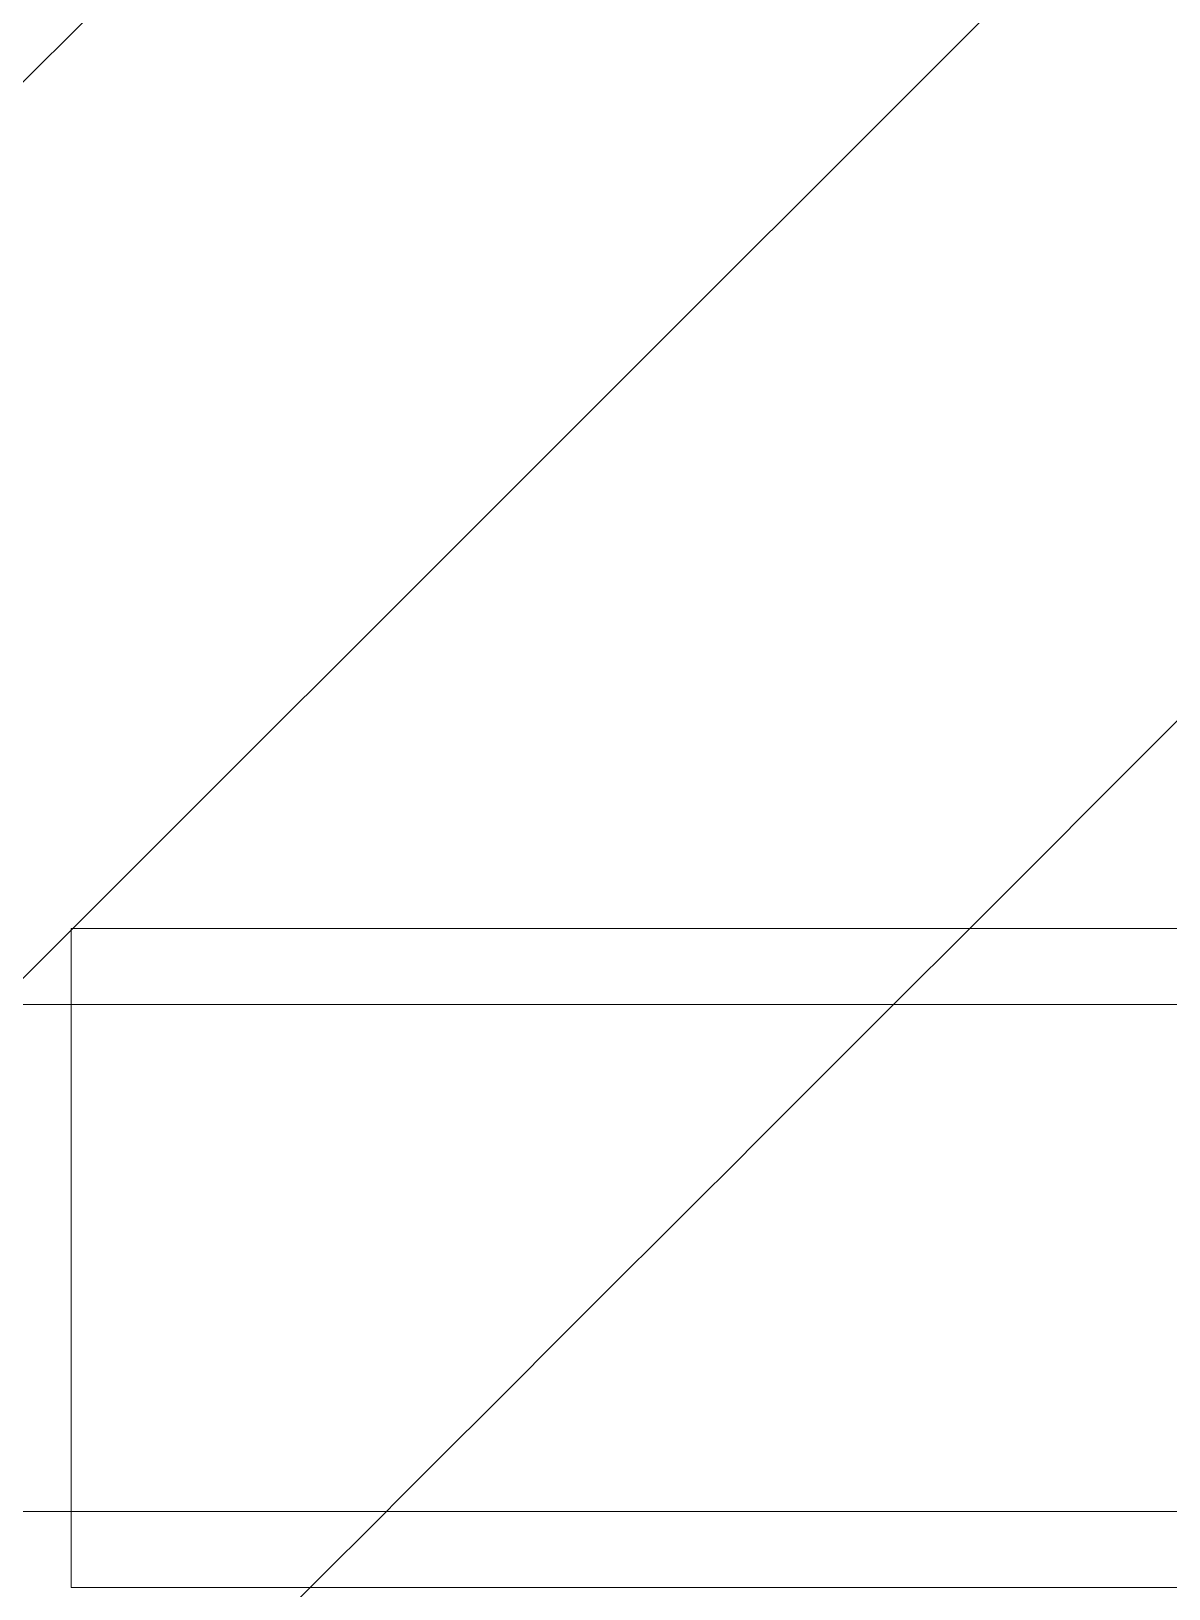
# Model space of a CAD drawing. Header units: millimetres. Extents: x 91786 to 132940, y -1987 to 10096.
# Drawn here: x 124412.3 to 124502, y 88.9 to 211.8 of the extents above; entities that cross this region are included whole.
import ezdxf

# ---------------------------------------------------------------- set-up
doc = ezdxf.new("R2010")
doc.units = ezdxf.units.MM
doc.layers.add('A-DETL-GENF-1', color=7, linetype='Continuous', lineweight=9, true_color=0xe0e0e0)
doc.layers.add('P-SANR-FIXT', color=7, linetype='Continuous', lineweight=9)
doc.layers.add('P-SANR-FIXT-3', color=7, linetype='Continuous', lineweight=18)
pattern_1 = [(45, (127032.287, 0), (-35.3553, 35.3553), [])]

# ---------------------------------------------------------------- blocks, each defined once
blk = doc.blocks.new('сифон - Для раковины-V59-Развертка 1_66-4')
at = {"layer": 'P-SANR-FIXT'}
for p, q in [((5845.86, 141), (5744.54, 141)), ((5744.54, 141), (5744.54, 135.17)), ((5744.54, 115), (5744.54, 141)), ((5744.54, 135.17), (5744.54, 133.43)), ((5744.54, 133.38), (5744.54, 132.41)), ((5744.54, 132.24), (5744.54, 115)), ((5744.54, 115), (5744.54, 108.27)), ((5744.54, 102), (5744.54, 115)), ((5744.54, 108.27), (5744.54, 102)), ((5744.54, 102), (5744.54, 96.76)), ((5744.54, 96.62), (5744.54, 102)), ((5744.54, 96.62), (5744.54, 94.83)), ((5744.54, 92.48), (5744.54, 96.62)), ((5744.54, 94.83), (5744.54, 89)), ((5744.54, 89), (5744.54, 92.48)), ((5744.54, 89), (5845.86, 89))]:
    blk.add_line(p, q, dxfattribs=at)
at = {"layer": 'P-SANR-FIXT-3'}
for p, q in [((5805.22, 135), (5670.17, 135)), ((5812.22, 135), (5805.22, 135)), ((5831.81, 135), (5812.22, 135)), ((5670.17, 95), (5805.22, 95)), ((5805.22, 95), (5812.22, 95)), ((5812.22, 95), (5831.81, 95))]:
    blk.add_line(p, q, dxfattribs=at)
blk = doc.blocks.new('сифон - Для раковины-V61-Развертка 1_66-4')
at = {"layer": 'P-SANR-FIXT'}
for p, q in [((5830.95, 141), (5744.54, 141)), ((5744.54, 141), (5744.54, 135.17)), ((5744.54, 135.17), (5744.54, 141)), ((5744.54, 135.17), (5744.54, 133.43)), ((5744.54, 133.43), (5744.54, 135.17)), ((5744.54, 133.38), (5744.54, 132.41)), ((5744.54, 132.41), (5744.54, 133.38)), ((5744.54, 132.24), (5744.54, 129.23)), ((5744.54, 115), (5744.54, 132.24)), ((5744.54, 129.23), (5744.54, 128)), ((5744.54, 128), (5744.54, 125.09)), ((5744.54, 125.09), (5744.54, 121.73)), ((5744.54, 121.73), (5744.54, 120.2)), ((5744.54, 120.2), (5744.54, 115)), ((5744.54, 115), (5744.54, 109.8)), ((5744.54, 96.76), (5744.54, 115)), ((5744.54, 109.8), (5744.54, 108.27)), ((5744.54, 108.27), (5744.54, 104.91)), ((5744.54, 104.91), (5744.54, 102)), ((5744.54, 102), (5744.54, 100.77)), ((5744.54, 100.77), (5744.54, 96.76)), ((5744.54, 96.62), (5744.54, 94.83)), ((5744.54, 94.83), (5744.54, 96.62)), ((5744.54, 94.83), (5744.54, 89)), ((5744.54, 89), (5744.54, 94.83)), ((5744.54, 89), (5830.95, 89))]:
    blk.add_line(p, q, dxfattribs=at)
at = {"layer": 'P-SANR-FIXT-3'}
for p, q in [((5744.54, 135), (5670.17, 135)), ((5805.22, 135), (5744.54, 135)), ((5812.22, 135), (5805.22, 135)), ((5830.95, 135), (5812.22, 135)), ((5670.17, 95), (5744.54, 95)), ((5744.54, 95), (5805.22, 95)), ((5805.22, 95), (5812.22, 95)), ((5812.22, 95), (5830.95, 95))]:
    blk.add_line(p, q, dxfattribs=at)
blk = doc.blocks.new('сифон - Для раковины-V63-Развертка 1_66-4')
at = {"layer": 'P-SANR-FIXT'}
for p, q in [((5830.95, 141), (5744.54, 141)), ((5744.54, 141), (5744.54, 135.17)), ((5744.54, 135.17), (5744.54, 141)), ((5744.54, 135.17), (5744.54, 133.43)), ((5744.54, 133.43), (5744.54, 135.17)), ((5744.54, 133.38), (5744.54, 132.41)), ((5744.54, 132.41), (5744.54, 133.38)), ((5744.54, 132.24), (5744.54, 129.23)), ((5744.54, 129.23), (5744.54, 132.24)), ((5744.54, 129.23), (5744.54, 128)), ((5744.54, 128), (5744.54, 129.23)), ((5744.54, 128), (5744.54, 125.09)), ((5744.54, 125.09), (5744.54, 128)), ((5744.54, 125.09), (5744.54, 121.73)), ((5744.54, 121.73), (5744.54, 125.09)), ((5744.54, 121.73), (5744.54, 120.2)), ((5744.54, 120.2), (5744.54, 121.73)), ((5744.54, 120.2), (5744.54, 115)), ((5744.54, 115), (5744.54, 120.2)), ((5744.54, 115), (5744.54, 109.8)), ((5744.54, 109.8), (5744.54, 115)), ((5744.54, 109.8), (5744.54, 108.27)), ((5744.54, 108.27), (5744.54, 109.8)), ((5744.54, 108.27), (5744.54, 104.91)), ((5744.54, 104.91), (5744.54, 108.27)), ((5744.54, 104.91), (5744.54, 102)), ((5744.54, 102), (5744.54, 104.91)), ((5744.54, 102), (5744.54, 100.77)), ((5744.54, 100.77), (5744.54, 102)), ((5744.54, 100.77), (5744.54, 96.76)), ((5744.54, 96.76), (5744.54, 100.77)), ((5744.54, 96.62), (5744.54, 94.83)), ((5744.54, 94.83), (5744.54, 96.62)), ((5744.54, 94.83), (5744.54, 89)), ((5744.54, 89), (5744.54, 94.83)), ((5744.54, 89), (5830.95, 89))]:
    blk.add_line(p, q, dxfattribs=at)
at = {"layer": 'P-SANR-FIXT-3'}
for p, q in [((5744.54, 135), (5670.17, 135)), ((5805.22, 135), (5744.54, 135)), ((5812.22, 135), (5805.22, 135)), ((5830.95, 135), (5812.22, 135)), ((5670.17, 95), (5744.54, 95)), ((5744.54, 95), (5805.22, 95)), ((5805.22, 95), (5812.22, 95)), ((5812.22, 95), (5830.95, 95))]:
    blk.add_line(p, q, dxfattribs=at)
blk = doc.blocks.new('сифон - Для раковины-V65-Развертка 1_66-4')
at = {"layer": 'P-SANR-FIXT'}
for p, q in [((5830.95, 141), (5744.54, 141)), ((5744.54, 141), (5744.54, 135.17)), ((5744.54, 135.17), (5744.54, 141)), ((5744.54, 135.17), (5744.54, 133.43)), ((5744.54, 133.43), (5744.54, 135.17)), ((5744.54, 133.38), (5744.54, 132.41)), ((5744.54, 132.41), (5744.54, 133.38)), ((5744.54, 132.24), (5744.54, 129.23)), ((5744.54, 129.23), (5744.54, 132.24)), ((5744.54, 129.23), (5744.54, 128)), ((5744.54, 128), (5744.54, 129.23)), ((5744.54, 128), (5744.54, 125.09)), ((5744.54, 125.09), (5744.54, 128)), ((5744.54, 125.09), (5744.54, 121.73)), ((5744.54, 121.73), (5744.54, 125.09)), ((5744.54, 121.73), (5744.54, 120.2)), ((5744.54, 120.2), (5744.54, 121.73)), ((5744.54, 120.2), (5744.54, 115)), ((5744.54, 115), (5744.54, 120.2)), ((5744.54, 115), (5744.54, 109.8)), ((5744.54, 109.8), (5744.54, 115)), ((5744.54, 109.8), (5744.54, 108.27)), ((5744.54, 108.27), (5744.54, 109.8)), ((5744.54, 108.27), (5744.54, 104.91)), ((5744.54, 104.91), (5744.54, 108.27)), ((5744.54, 104.91), (5744.54, 102)), ((5744.54, 102), (5744.54, 104.91)), ((5744.54, 102), (5744.54, 100.77)), ((5744.54, 100.77), (5744.54, 102)), ((5744.54, 100.77), (5744.54, 97.59)), ((5744.54, 96.76), (5744.54, 100.77)), ((5744.54, 97.59), (5744.54, 96.76)), ((5744.54, 96.62), (5744.54, 94.83)), ((5744.54, 94.83), (5744.54, 96.62)), ((5744.54, 94.83), (5744.54, 89)), ((5744.54, 89), (5744.54, 94.83)), ((5744.54, 89), (5830.95, 89))]:
    blk.add_line(p, q, dxfattribs=at)
at = {"layer": 'P-SANR-FIXT-3'}
for p, q in [((5744.54, 135), (5670.17, 135)), ((5805.22, 135), (5744.54, 135)), ((5812.22, 135), (5805.22, 135)), ((5830.95, 135), (5812.22, 135)), ((5670.17, 95), (5744.54, 95)), ((5744.54, 95), (5805.22, 95)), ((5805.22, 95), (5812.22, 95)), ((5812.22, 95), (5830.95, 95))]:
    blk.add_line(p, q, dxfattribs=at)
blk = doc.blocks.new('сифон - Для раковины-V67-Развертка 1_66-4')
at = {"layer": 'P-SANR-FIXT'}
for p, q in [((5830.95, 141), (5744.54, 141)), ((5744.54, 141), (5744.54, 135.17)), ((5744.54, 137.52), (5744.54, 141)), ((5744.54, 135.17), (5744.54, 137.52)), ((5744.54, 135.17), (5744.54, 134.44)), ((5744.54, 133.43), (5744.54, 135.17)), ((5744.54, 134.44), (5744.54, 133.43)), ((5744.54, 133.38), (5744.54, 132.41)), ((5744.54, 132.41), (5744.54, 133.38)), ((5744.54, 132.24), (5744.54, 129.23)), ((5744.54, 129.23), (5744.54, 132.24)), ((5744.54, 129.23), (5744.54, 128)), ((5744.54, 128), (5744.54, 129.23)), ((5744.54, 128), (5744.54, 125.09)), ((5744.54, 125.09), (5744.54, 128)), ((5744.54, 125.09), (5744.54, 121.73)), ((5744.54, 121.73), (5744.54, 125.09)), ((5744.54, 121.73), (5744.54, 120.2)), ((5744.54, 120.2), (5744.54, 121.73)), ((5744.54, 120.2), (5744.54, 115)), ((5744.54, 115), (5744.54, 120.2)), ((5744.54, 115), (5744.54, 109.8)), ((5744.54, 109.8), (5744.54, 115)), ((5744.54, 109.8), (5744.54, 108.27)), ((5744.54, 108.27), (5744.54, 109.8)), ((5744.54, 108.27), (5744.54, 104.91)), ((5744.54, 104.91), (5744.54, 108.27)), ((5744.54, 104.91), (5744.54, 102)), ((5744.54, 102), (5744.54, 104.91)), ((5744.54, 102), (5744.54, 100.77)), ((5744.54, 100.77), (5744.54, 102)), ((5744.54, 100.77), (5744.54, 97.59)), ((5744.54, 97.59), (5744.54, 100.77)), ((5744.54, 97.59), (5744.54, 96.76)), ((5744.54, 96.76), (5744.54, 97.59)), ((5744.54, 96.62), (5744.54, 95.56)), ((5744.54, 94.83), (5744.54, 96.62)), ((5744.54, 95.56), (5744.54, 94.83)), ((5744.54, 94.83), (5744.54, 92.48)), ((5744.54, 92.48), (5744.54, 94.83)), ((5744.54, 92.48), (5744.54, 89.89)), ((5744.54, 89.89), (5744.54, 92.48)), ((5744.54, 89.89), (5744.54, 89)), ((5744.54, 89), (5744.54, 89.89)), ((5744.54, 89), (5830.95, 89))]:
    blk.add_line(p, q, dxfattribs=at)
at = {"layer": 'P-SANR-FIXT-3'}
for p, q in [((5744.54, 135), (5670.17, 135)), ((5805.22, 135), (5744.54, 135)), ((5812.22, 135), (5805.22, 135)), ((5830.95, 135), (5812.22, 135)), ((5670.17, 95), (5744.54, 95)), ((5744.54, 95), (5805.22, 95)), ((5805.22, 95), (5812.22, 95)), ((5812.22, 95), (5830.95, 95))]:
    blk.add_line(p, q, dxfattribs=at)

msp = doc.modelspace()

# ---------------------------------------------------------------- hatches: boundary and pattern name
at = {"layer": 'A-DETL-GENF-1'}
h = msp.add_hatch(dxfattribs=at)
h.set_pattern_fill('FP_31', color=256, style=0, pattern_type=2)
h.set_pattern_definition(pattern_1)
h.paths.add_polyline_path([(124331.9, 0), (124531.74, 0), (124531.74, 11), (124502.12, 11), (124501.84, 89), (124415.43, 89), (124415.43, 95), (124341.06, 95), (124341.06, 75), (124332.12, 75), (124332.12, 155), (124341.06, 155), (124341.06, 135), (124415.43, 135), (124415.43, 141), (124502.12, 141), (124502.12, 211.78), (124512.12, 211.78), (124512.12, 235), (124331.9, 235), (124331.9, 55.86)])
h.paths.add_polyline_path([(124489.32, 498.99), (124488.84, 499.1), (124489.02, 498.98)])
h.paths.add_polyline_path([(124429.96, 400), (124531.9, 400), (124531.9, 503.07), (124531.15, 502.89), (124530.7, 502.59), (124528.8, 502), (124526.48, 500.51), (124524.03, 499.57), (124520.9, 499.71), (124517.57, 500.28), (124515.6, 500.14), (124515.32, 501.08), (124515.09, 501.32), (124510.91, 501.05), (124485.89, 498.67), (124480.77, 498.24), (124483.1, 498.32), (124480.21, 497.82), (124467.44, 495.61), (124453.96, 490.92), (124442.25, 483.26), (124433.85, 472.73), (124428.97, 457.66), (124418.91, 400), (124419.7, 400)])
h.paths.add_polyline_path([(124404.53, 535.54), (124404.62, 535.72), (124404.62, 535.56)])
h.paths.add_polyline_path([(124505.46, 545.54), (124505.8, 545.02), (124506.3, 544.73), (124507.12, 543.63), (124506.92, 542.95), (124507.14, 544.11), (124506.92, 544.33), (124505.46, 545.53)])
h.paths.add_polyline_path([(124505.84, 541.55), (124506.03, 542.13), (124505.82, 541.79), (124505.83, 541.7)])
h.paths.add_polyline_path([(124464.42, 534.61), (124464.42, 534.43), (124462.43, 534.09), (124462.52, 534.31), (124463.59, 534.48)])
h.paths.add_polyline_path([(124459.66, 533.47), (124461.84, 534.01), (124462.52, 533.77), (124460.42, 533.41), (124459.64, 533.46)])
h.paths.add_polyline_path([(124445.4, 524.2), (124444.28, 523.95), (124444.94, 524.06)])
h.paths.add_polyline_path([(124440.88, 520.53), (124440.14, 520.63), (124440.16, 520.55)])
h.paths.add_polyline_path([(124437.17, 517.02), (124437.91, 517.67), (124438.45, 517.96), (124438.22, 517.25), (124437.57, 516.83), (124437.17, 516.91)])
h.paths.add_polyline_path([(124453.84, 508.83), (124455.79, 509.26), (124454.15, 509.2), (124452.49, 508.96)])
h.paths.add_polyline_path([(124444.32, 508.02), (124437.32, 507.62), (124438.94, 507.54), (124444.79, 508.06)])
h.paths.add_polyline_path([(124465.05, 510.25), (124465.17, 510.02), (124469.71, 510.65), (124465.17, 510.26)])
h.paths.add_polyline_path([(124489.48, 512.44), (124487.16, 512.27), (124485.74, 511.8), (124485.85, 511.65), (124488.76, 512.35)])
h.paths.add_polyline_path([(124331.9, 400), (124373.16, 400), (124388.54, 493.98), (124392.12, 513.97), (124392.34, 514.01), (124392.6, 514.62), (124392.6, 515.92), (124394.88, 515.76), (124397.08, 520.14), (124399.3, 522.93), (124401.61, 522.83), (124399.65, 523.82), (124393.46, 528.03), (124394.61, 534.37), (124398.42, 534.86), (124398.35, 535.08), (124398.76, 534.86), (124399.36, 534.83), (124410.16, 536.1), (124411.46, 536.28), (124411.98, 536.08), (124412.67, 536.29), (124414.01, 536.4), (124414.13, 536.49), (124421.34, 537.44), (124506.36, 545.34), (124506.95, 545), (124507.57, 544.02), (124507.59, 543.09), (124506.98, 542.05), (124505.51, 541.52), (124491.69, 540.43), (124491.21, 540.61), (124490.23, 540.35), (124490.23, 540.17), (124481.21, 539.2), (124480.03, 538.94), (124478.62, 538.61), (124470.9, 536.98), (124470.7, 536.74), (124470.43, 536.45), (124457.69, 532.85), (124458.15, 532.82), (124461.74, 533.39), (124461.41, 533.1), (124460.56, 532.72), (124459.29, 532.47), (124458.15, 532.34), (124457.82, 531.97), (124454.67, 530.29), (124452.46, 529.43), (124453.11, 529.24), (124451.4, 528.56), (124450.99, 528.56), (124450.63, 528.06), (124450.48, 527.97), (124449.95, 527.61), (124450.34, 527.47), (124447.4, 526.32), (124447.4, 525.92), (124446.35, 525.45), (124446.35, 525.19), (124444.71, 523.59), (124441.76, 522.2), (124442.46, 521.96), (124441.68, 521.49), (124441.86, 521.34), (124441.32, 520.85), (124440.13, 520.08), (124440.66, 520.04), (124440.38, 519.58), (124438.84, 518.45), (124438.27, 518.53), (124436.87, 517.42), (124436.91, 517.12), (124437.07, 516.97), (124436.58, 516.46), (124436.7, 516.09), (124436.08, 514.9), (124435.42, 514.72), (124435.41, 514.52), (124434.72, 514.1), (124434.8, 513.05), (124434.45, 512.49), (124434.1, 512.63), (124433.53, 512.09), (124433.77, 511.62), (124433.91, 511.41), (124434.17, 511.25), (124433.56, 510.53), (124431.15, 510.86), (124431.34, 509.45), (124433.49, 509.09), (124433.28, 508.05), (124443.22, 508.07), (124445.05, 508.23), (124448.21, 508.82), (124448.21, 509), (124460.19, 510.02), (124462.53, 510.05), (124466.82, 510.61), (124489.92, 512.83), (124490.17, 512.59), (124489.92, 512.39), (124491.07, 512.51), (124498.28, 513.32), (124500.38, 513.24), (124501.46, 513.45), (124507.81, 514.01), (124507.81, 513.74), (124510.34, 514.09), (124510.83, 514.29), (124517.33, 514.75), (124518.7, 514.81), (124521.16, 515.11), (124517.93, 515.06), (124517.93, 515.22), (124528.9, 516.26), (124531.9, 516.59), (124531.9, 600), (124331.9, 600), (124331.9, 483)])
h.paths.add_polyline_path([(124482.22, 499.07), (124482.22, 499.27), (124482.06, 499.09)])
h.paths.add_polyline_path([(124508.7, 501.21), (124508.66, 501.36), (124508.66, 501.21)])
h.paths.add_polyline_path([(124445.12, 508.71), (124446.86, 508.93), (124446.28, 508.82)])
h.paths.add_polyline_path([(124462.94, 510.08), (124463.51, 510.28), (124463.27, 510.14)])
h.paths.add_polyline_path([(124471.95, 510.69), (124471.44, 510.8), (124471.12, 510.73)])
h.paths.add_polyline_path([(124505.04, 513.65), (124504.48, 513.75), (124504.85, 513.67)])
h.paths.add_polyline_path([(124511.6, 514.37), (124512.14, 514.6), (124511.68, 514.38)])
h.paths.add_polyline_path([(124526.06, 515.31), (124525.43, 515.4), (124524.69, 515.32)])
h.paths.add_polyline_path([(124427.93, 518.14), (124438.94, 524.62), (124443.73, 527.16), (124443.29, 526.46), (124444.67, 527.46), (124445.84, 528.27), (124435.48, 522.55), (124427.9, 518.14)])
h.paths.add_polyline_path([(124448.55, 529.03), (124451.26, 530.07), (124452.1, 530.36), (124451.87, 530.5), (124454.67, 531.27), (124453.11, 531.21), (124453.11, 531.53), (124450.49, 530.13), (124448.72, 529.14)])
h.paths.add_polyline_path([(124458.75, 532.04), (124458.4, 532.27), (124458.9, 532.1)])
h.paths.add_polyline_path([(124476.08, 537.91), (124486.55, 539.62), (124484.09, 538.99), (124476.18, 537.92)])
h.paths.add_polyline_path([(124489.07, 539.95), (124490.78, 540.04), (124490.02, 539.98), (124489.23, 539.95)])
h = msp.add_hatch(dxfattribs=at)
h.set_pattern_fill('FP_31', color=256, style=0, pattern_type=2)
h.set_pattern_definition(pattern_1)
h.paths.add_polyline_path([(124502.12, 11), (124531.74, 11), (124531.74, 89), (124502.12, 89), (124502.12, 25.35)])
h.paths.add_polyline_path([(124339.77, 75), (124341.06, 75), (124341.06, 155), (124332.12, 155), (124332.12, 75)])
h.paths.add_polyline_path([(124501.84, 89), (124502.12, 89.23), (124501.84, 95), (124415.43, 95), (124415.43, 89), (124483.87, 89)])
h.paths.add_polyline_path([(124502.12, 141), (124512.12, 141), (124512.12, 161), (124509.62, 161), (124509.87, 168), (124512.12, 168), (124512.12, 211.78), (124502.12, 211.78), (124502.12, 147.39)])
h.paths.add_polyline_path([(124483.12, 135), (124502.12, 135), (124501.84, 141), (124415.43, 141), (124415.43, 135), (124476.12, 135)])
h.paths.add_polyline_path([(124501.84, 235), (124512.12, 235), (124512.12, 251), (124509.62, 251), (124509.62, 258), (124510.83, 258.13), (124514.42, 260.07), (124514.02, 260.21), (124515.32, 260.86), (124515.4, 260.89), (124516.13, 261.8), (124517.17, 262.97), (124518.42, 264.76), (124435.45, 265), (124435.45, 400), (124331.9, 400), (124331.9, 399.13), (124367.97, 264.79), (124331.9, 264.75), (124331.9, 235), (124429.96, 235)])
h = msp.add_hatch(dxfattribs=at)
h.set_pattern_fill('FP_31', color=256, style=0, pattern_type=2)
h.set_pattern_definition(pattern_1)
h.paths.add_polyline_path([(124502.12, 95), (124501.84, 135), (124415.43, 135), (124415.43, 134.32), (124476.12, 134.32), (124476.12, 133.38), (124415.43, 133.38), (124415.43, 132.32), (124476.12, 132.14), (124476.12, 97.68), (124415.43, 97.68), (124415.43, 96.62), (124476.12, 96.62), (124476.12, 95.68), (124415.43, 95.68), (124415.43, 95), (124501.84, 95)])
h.paths.add_polyline_path([(124515.76, 141), (124531.9, 141), (124531.9, 211.78), (124512.12, 211.78), (124512.12, 168), (124509.62, 168), (124509.7, 161), (124512.12, 161), (124512.28, 141), (124514.93, 141)])
h.paths.add_polyline_path([(124512.12, 235), (124531.9, 235), (124531.69, 264.77), (124518.42, 264.56), (124515.2, 260.81), (124513.92, 259.97), (124513.33, 259.61), (124510.62, 258), (124509.62, 258), (124509.62, 251), (124512.12, 251), (124512.12, 238.92)])
h = msp.add_hatch(dxfattribs=at)
h.set_pattern_fill('FP_31', color=256, style=0, pattern_type=2)
h.set_pattern_definition(pattern_1)
h.paths.add_polyline_path([(124341.06, 95), (124415.43, 95), (124415.43, 135), (124341.06, 135), (124341.06, 95.68)])
h.paths.add_polyline_path([(124517.12, 211.78), (124531.9, 211.78), (124531.9, 235), (124512.12, 235), (124512.12, 211.78), (124516.3, 211.78)])
h = msp.add_hatch(dxfattribs=at)
h.set_pattern_fill('FP_31', color=256, style=0, pattern_type=2)
h.set_pattern_definition(pattern_1)
h.paths.add_polyline_path([(124415.43, 95.68), (124476.12, 95.68), (124476.12, 96.62), (124415.43, 96.62)])
h.paths.add_polyline_path([(124465.9, 133.38), (124476.12, 133.38), (124476.12, 134.32), (124415.43, 134.32), (124415.43, 133.38), (124447.93, 133.38)])
h = msp.add_hatch(dxfattribs=at)
h.set_pattern_fill('FP_31', color=256, style=0, pattern_type=2)
h.set_pattern_definition(pattern_1)
h.paths.add_polyline_path([(124415.43, 97.68), (124476.12, 97.68), (124476.12, 100.86), (124415.43, 100.86), (124415.43, 99.43)])
h.paths.add_polyline_path([(124476.12, 129.14), (124476.12, 132.32), (124415.43, 132.14), (124415.43, 129.14), (124465.9, 129.14)])
h = msp.add_hatch(dxfattribs=at)
h.set_pattern_fill('FP_31', color=256, style=0, pattern_type=2)
h.set_pattern_definition(pattern_1)
h.paths.add_polyline_path([(124415.43, 100.86), (124476.12, 100.86), (124476.12, 102), (124415.43, 102), (124415.43, 101.63)])
h.paths.add_polyline_path([(124415.43, 105), (124476.12, 105.01), (124476.12, 108.27), (124415.43, 108.27), (124415.43, 107.66)])
h.paths.add_polyline_path([(124447.93, 109.82), (124476.12, 109.82), (124476.12, 120.18), (124415.43, 120.18), (124415.43, 109.82), (124442.36, 109.82)])
h.paths.add_polyline_path([(124432.64, 121.73), (124476.12, 121.73), (124476.12, 125), (124415.43, 125), (124415.43, 121.73), (124429.96, 121.73)])
h.paths.add_polyline_path([(124465.9, 128), (124476.12, 128), (124476.12, 129.14), (124415.43, 129.14), (124415.43, 128), (124447.93, 128)])
h = msp.add_hatch(dxfattribs=at)
h.set_pattern_fill('FP_31', color=256, style=0, pattern_type=2)
h.set_pattern_definition(pattern_1)
h.paths.add_polyline_path([(124415.43, 102), (124476.12, 102), (124476.12, 105), (124415.43, 105), (124415.43, 103.14)])
h.paths.add_polyline_path([(124415.43, 125), (124476.12, 125), (124476.12, 128), (124415.43, 128), (124415.43, 127.28)])
h = msp.add_hatch(dxfattribs=at)
h.set_pattern_fill('FP_31', color=256, style=0, pattern_type=2)
h.set_pattern_definition(pattern_1)
h.paths.add_polyline_path([(124432.64, 108.27), (124476.12, 108.27), (124476.12, 109.82), (124415.43, 109.82), (124415.43, 108.27), (124429.96, 108.27)])
h.paths.add_polyline_path([(124442.36, 120.18), (124476.12, 120.18), (124476.12, 121.73), (124415.43, 121.73), (124415.43, 120.18), (124429.96, 120.18)])

# ---------------------------------------------------------------- block references
at = {"layer": 'P-SANR-FIXT'}
for name in ['сифон - Для раковины-V59-Развертка 1_66-4', 'сифон - Для раковины-V61-Развертка 1_66-4', 'сифон - Для раковины-V63-Развертка 1_66-4', 'сифон - Для раковины-V65-Развертка 1_66-4', 'сифон - Для раковины-V67-Развертка 1_66-4']:
    msp.add_blockref(name, (118670.9, 0), dxfattribs=at)

doc.saveas('drawing.dxf')
